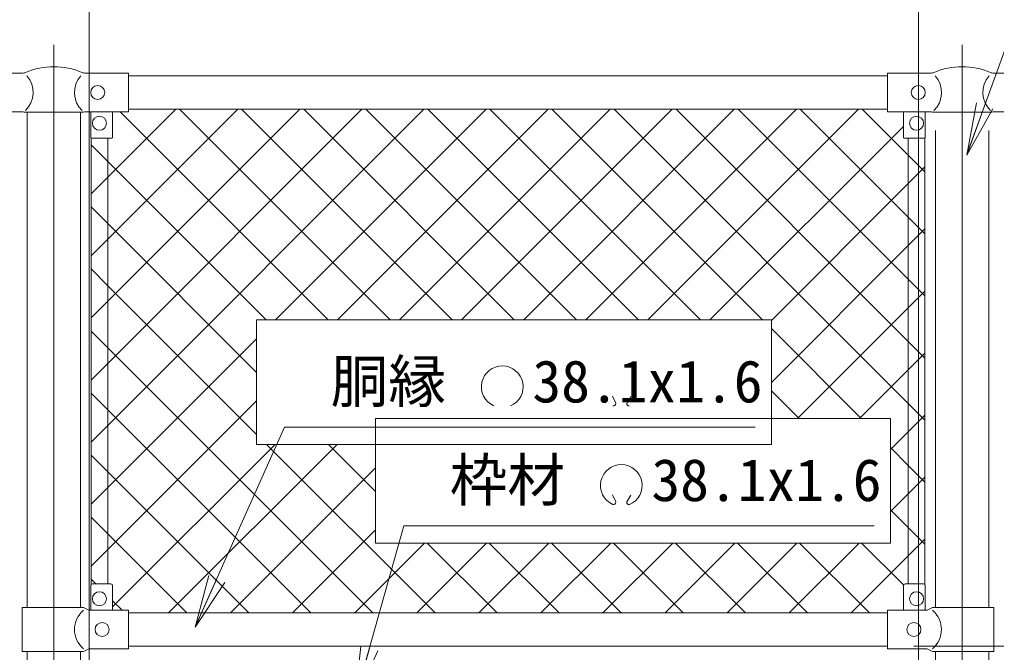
# Model space of a CAD drawing. Units: millimetres, scale not verified. Extents: x -6300 to 6300, y -4455 to 4455.
# Drawn here: x -3572 to -2459, y 687 to 1408 of the extents above; entities that cross this region are included whole.
import ezdxf
from ezdxf.enums import TextEntityAlignment as Align

# ---------------------------------------------------------------- set-up
doc = ezdxf.new("R2010")
doc.units = ezdxf.units.MM
doc.header["$LTSCALE"] = 30
doc.linetypes.add('USER1', pattern=[50.8, 31.75, -6.35, 6.35, -6.35])
for name, color, linetype, lineweight in [('0-0_D-STR-TXT', 7, 'Continuous', 9), ('0-3_D-BMK', 2, 'USER1', 13), ('0-4_D-STR1', 1, 'Continuous', 18), ('0-5_D-STR3', 3, 'Continuous', 13), ('0-9_D-STR-DIM', 7, 'Continuous', 9), ('0-A_0', 7, 'Continuous', 9), ('0-B_D-STR2', 7, 'Continuous', 9), ('0-C_Defpoints', 8, 'Continuous', 18)]:
    doc.layers.add(name, color=color, linetype=linetype, lineweight=lineweight)
doc.styles.add('ＭＳ ゴシック', font='')
doc.styles.get('ＭＳ ゴシック').set_extended_font_data('MS Gothic')

# ---------------------------------------------------------------- blocks, each defined once
blk = doc.blocks.new('_Open')
at = {"layer": '0-A_0'}
blk.add_line((-30, 5), (0, 0), dxfattribs=at)
blk.add_lwpolyline([(-30, -5), (0, 0), (-30, 0)], dxfattribs=at)

msp = doc.modelspace()

# ---------------------------------------------------------------- linework, layer by layer
at = {"layer": '0-0_D-STR-TXT'}
for p, q in [((-2893.02, 970.64), (-2896.85, 978.84)), ((-2880.43, 970.62), (-2875.91, 978.46)), ((-2893.02, 858.22), (-2896.85, 866.43)), ((-2880.43, 858.21), (-2875.91, 866.05))]:
    msp.add_line(p, q, dxfattribs=at)
for points in [[(-1877.42, 1480.93), (-2410.58, 1480.93), (-2492.5, 1255.2)], [(-2734.1, 943.34), (-3270.3, 943.34), (-3371.4, 717.54)], [(-2598.48, 830.93), (-3134.68, 830.93), (-3189.4, 635.33)]]:
    msp.add_lwpolyline(points, dxfattribs=at)
for centre, radius, start, end in [((-3022.35, 989.51), 23.75, 292.92895, 245.65759), ((-2895.48, 970.17), 2.5, 245.55066, 10.6575), ((-2877.98, 970.16), 2.5, 169.34241, 276.63708), ((-2886.73, 877.1), 23.75, 292.92895, 245.65759), ((-2895.48, 857.76), 2.5, 245.55066, 10.6575), ((-2877.98, 857.75), 2.5, 169.34241, 276.63708)]:
    msp.add_arc(centre, radius, start, end, dxfattribs=at)
at = {"layer": '0-3_D-BMK'}
for p, q in [((-3533.31, 1379.08), (-3533.31, -1516.74)), ((-2498.31, 1379.08), (-2498.31, -1516.74))]:
    msp.add_line(p, q, dxfattribs=at)
at = {"layer": '0-4_D-STR1'}
for p, q in [((-3448.31, 1343.84), (-2583.31, 1343.84)), ((-3563.56, 1302.34), (-3563.56, 737.94)), ((-3503.06, 1302.34), (-3503.06, 737.94)), ((-3448.31, 1305.74), (-2583.31, 1305.74)), ((-2528.56, 1281.54), (-2528.56, 737.94)), ((-2468.06, 1281.54), (-2468.06, 737.94)), ((-2583.31, 731.84), (-3448.31, 731.84)), ((-2583.31, 693.84), (-3448.31, 693.84)), ((-3563.56, 687.94), (-3563.56, 537.34)), ((-3503.06, 687.94), (-3503.06, 537.34)), ((-2528.56, 687.94), (-2528.56, 537.34)), ((-2468.06, 687.94), (-2468.06, 537.34))]:
    msp.add_line(p, q, dxfattribs=at)
at = {"layer": '0-5_D-STR3'}
for p, q in [((-3618.31, 1346.84), (-3569.09, 1346.84)), ((-3497.54, 1346.84), (-3448.31, 1346.84)), ((-3448.31, 1302.84), (-3448.31, 1346.84)), ((-2583.31, 1302.84), (-2583.31, 1346.84)), ((-2534.09, 1346.84), (-2583.31, 1346.84)), ((-2413.31, 1346.84), (-2462.54, 1346.84)), ((-3618.31, 1302.84), (-3568.11, 1302.84)), ((-3567.11, 1302.34), (-3568.11, 1302.84)), ((-3567.11, 1302.34), (-3499.51, 1302.34)), ((-3499.51, 1302.34), (-3498.51, 1302.84)), ((-3498.51, 1302.84), (-3448.31, 1302.84)), ((-3491.31, 1302.84), (-3491.31, 1273.84)), ((-3466.31, 1302.84), (-3466.31, 1273.84)), ((-2533.11, 1302.84), (-2583.31, 1302.84)), ((-2565.31, 1302.84), (-2565.31, 1273.84)), ((-2540.31, 1302.84), (-2540.31, 1273.84)), ((-2532.11, 1302.34), (-2533.11, 1302.84)), ((-2464.51, 1302.34), (-2532.11, 1302.34)), ((-2464.51, 1302.34), (-2463.51, 1302.84)), ((-2413.31, 1302.84), (-2463.51, 1302.84)), ((-3490.81, 764.26), (-3490.81, 1272.97)), ((-3490.31, 1272.84), (-3467.31, 1272.84)), ((-3471.81, 764.94), (-3471.81, 1272.84)), ((-2541.31, 1272.84), (-2564.31, 1272.84)), ((-2559.81, 764.94), (-2559.81, 1272.84)), ((-2540.81, 764.26), (-2540.81, 1272.97)), ((-3491.31, 762.94), (-3491.31, 734.94)), ((-3489.31, 764.94), (-3468.31, 764.94)), ((-3466.31, 762.94), (-3466.31, 734.94)), ((-2565.31, 762.94), (-2565.31, 734.94)), ((-2542.31, 764.94), (-2563.31, 764.94)), ((-2540.31, 762.94), (-2540.31, 734.94)), ((-3569.41, 737.94), (-3499.51, 737.94)), ((-3569.41, 737.94), (-3569.41, 687.94)), ((-3493.51, 734.94), (-3499.51, 737.94)), ((-3493.51, 734.94), (-3448.31, 734.94)), ((-3448.31, 690.94), (-3448.31, 734.94)), ((-2538.11, 734.94), (-2583.31, 734.94)), ((-2583.31, 690.94), (-2583.31, 734.94)), ((-2538.11, 734.94), (-2532.11, 737.94)), ((-2462.21, 737.94), (-2532.11, 737.94)), ((-2462.21, 737.94), (-2462.21, 687.94)), ((-3493.51, 690.94), (-3499.51, 687.94)), ((-3493.51, 690.94), (-3448.31, 690.94)), ((-2538.11, 690.94), (-2583.31, 690.94)), ((-2538.11, 690.94), (-2532.11, 687.94)), ((-3569.41, 687.94), (-3499.51, 687.94)), ((-2462.21, 687.94), (-2532.11, 687.94))]:
    msp.add_line(p, q, dxfattribs=at)
for centre in [(-3483.31, 1324.84), (-2548.31, 1324.84), (-3481.31, 1289.84), (-2550.31, 1289.84), (-3481.31, 747.94), (-2550.31, 747.94), (-3478.31, 712.94), (-2553.31, 712.94)]:
    msp.add_circle(centre, 8, dxfattribs=at)
for centre, radius, start, end in [((-3569.09, 1354.84), 8, 270, 296.9114), ((-3533.31, 1271.38), 82.82, 67.15338, 112.84662), ((-3497.54, 1354.84), 8, 243.0886, 270), ((-2534.09, 1354.84), 8, 270, 296.9114), ((-2498.31, 1271.38), 82.82, 67.15338, 112.84662), ((-2462.54, 1354.84), 8, 243.0886, 270), ((-3585.7, 1324.84), 28.8, 314.1684, 41.01552), ((-3480.93, 1324.84), 28.8, 138.98448, 225.8316), ((-2550.7, 1324.84), 28.8, 314.1684, 41.01552), ((-2445.93, 1324.84), 28.8, 138.98448, 225.8316), ((-3490.31, 1273.84), 1, 180, 270), ((-3467.31, 1273.84), 1, 270, 0), ((-2564.31, 1273.84), 1, 180, 270), ((-2541.31, 1273.84), 1, 270, 0), ((-3489.31, 762.94), 2, 90, 180), ((-3468.31, 762.94), 2, 0, 90), ((-2563.31, 762.94), 2, 90, 180), ((-2542.31, 762.94), 2, 0, 90), ((-3480.93, 712.94), 28.8, 130.19176, 229.80824), ((-2550.7, 712.94), 28.8, 310.19176, 49.80824)]:
    msp.add_arc(centre, radius, start, end, dxfattribs=at)
at = {"layer": '0-9_D-STR-DIM'}
for p, q in [((-3493.06, 610.84), (-3493.06, 1623.84)), ((-2548.06, 610.84), (-2548.06, 1623.84)), ((-2553.31, 693.84), (-1818.31, 693.84)), ((-2553.31, 693.84), (-1818.31, 693.84))]:
    msp.add_line(p, q, dxfattribs=at)
at = {"layer": '0-B_D-STR2'}
for p, q in [((-3471.81, 1228.29), (-3394.37, 1305.74)), ((-3471.81, 1157.58), (-3323.66, 1305.74)), ((-3471.81, 1086.87), (-3252.94, 1305.74)), ((-3471.81, 1016.16), (-3182.23, 1305.74)), ((-3471.81, 945.45), (-3111.52, 1305.74)), ((-3220.75, 1065.78), (-3457.81, 1302.84)), ((-3150.04, 1065.78), (-3390, 1305.74)), ((-3079.33, 1065.78), (-3319.29, 1305.74)), ((-3280.77, 1065.78), (-3040.81, 1305.74)), ((-3008.62, 1065.78), (-3248.58, 1305.74)), ((-3210.06, 1065.78), (-2970.1, 1305.74)), ((-2937.91, 1065.78), (-3177.87, 1305.74)), ((-3139.35, 1065.78), (-2899.39, 1305.74)), ((-2867.2, 1065.78), (-3107.16, 1305.74)), ((-3068.64, 1065.78), (-2828.68, 1305.74)), ((-2796.49, 1065.78), (-3036.45, 1305.74)), ((-2997.93, 1065.78), (-2757.97, 1305.74)), ((-2725.78, 1065.78), (-2965.74, 1305.74)), ((-2927.22, 1065.78), (-2687.26, 1305.74)), ((-2559.81, 970.52), (-2895.03, 1305.74)), ((-2856.51, 1065.78), (-2616.55, 1305.74)), ((-2559.81, 1041.23), (-2824.32, 1305.74)), ((-2559.81, 1111.95), (-2753.61, 1305.74)), ((-2559.81, 1182.66), (-2682.9, 1305.74)), ((-2559.81, 1253.37), (-2612.19, 1305.74)), ((-2785.8, 1065.78), (-2565.31, 1286.26)), ((-2540.81, 1234.37), (-2559.81, 1253.37)), ((-2559.81, 1221.05), (-2540.81, 1240.05)), ((-3490.81, 1209.29), (-3471.81, 1228.29)), ((-2715.74, 1065.12), (-2559.81, 1221.05)), ((-2540.81, 1163.66), (-2559.81, 1182.66)), ((-2559.81, 1150.34), (-2540.81, 1169.34)), ((-3490.81, 1138.58), (-3471.81, 1157.58)), ((-2715.74, 994.41), (-2559.81, 1150.34)), ((-2540.81, 1092.95), (-2559.81, 1111.95)), ((-2559.81, 1079.63), (-2540.81, 1098.63)), ((-3490.81, 1067.87), (-3471.81, 1086.87)), ((-2686.08, 953.37), (-2559.81, 1079.63)), ((-3471.81, 1034), (-3490.81, 1053)), ((-2613.37, 953.37), (-2715.74, 1055.74)), ((-3471.81, 874.74), (-3302.27, 1044.28)), ((-2540.81, 1022.23), (-2559.81, 1041.23)), ((-3169.66, 731.84), (-3471.81, 1034)), ((-2559.81, 1008.92), (-2540.81, 1027.92)), ((-3490.81, 997.16), (-3471.81, 1016.16)), ((-2615.37, 953.37), (-2559.81, 1008.92)), ((-3471.81, 963.29), (-3490.81, 982.29)), ((-2684.08, 953.37), (-2715.74, 985.03)), ((-3471.81, 804.03), (-3302.27, 973.57)), ((-2540.81, 951.52), (-2559.81, 970.52)), ((-3240.37, 731.84), (-3471.81, 963.29)), ((-2559.81, 938.21), (-2540.81, 957.21)), ((-3490.81, 926.45), (-3471.81, 945.45)), ((-2580.12, 917.9), (-2559.81, 938.21)), ((-3466.31, 738.82), (-3281.28, 923.85)), ((-3402.58, 731.84), (-3210.57, 923.85)), ((-3098.95, 731.84), (-3290.96, 923.85)), ((-3166.65, 870.25), (-3220.25, 923.85)), ((-2559.81, 899.81), (-2580.12, 920.12)), ((-3471.81, 892.57), (-3490.81, 911.57)), ((-3311.08, 731.84), (-3471.81, 892.57)), ((-3331.87, 731.84), (-3166.65, 897.06)), ((-2540.81, 880.81), (-2559.81, 899.81)), ((-2559.81, 867.5), (-2540.81, 886.5)), ((-3490.81, 855.74), (-3471.81, 874.74)), ((-2580.12, 847.19), (-2559.81, 867.5)), ((-2559.81, 829.1), (-2580.12, 849.41)), ((-3471.81, 821.86), (-3490.81, 840.86)), ((-3261.16, 731.84), (-3166.65, 826.35)), ((-2540.81, 810.1), (-2559.81, 829.1)), ((-3381.79, 731.84), (-3471.81, 821.86)), ((-3490.81, 785.03), (-3471.81, 804.03)), ((-3190.45, 731.84), (-3110.85, 811.44)), ((-3119.74, 731.84), (-3040.14, 811.44)), ((-3028.24, 731.84), (-3107.84, 811.44)), ((-3049.03, 731.84), (-2969.43, 811.44)), ((-2957.52, 731.84), (-3037.13, 811.44)), ((-2978.32, 731.84), (-2898.71, 811.44)), ((-2886.81, 731.84), (-2966.42, 811.44)), ((-2907.61, 731.84), (-2828, 811.44)), ((-2816.1, 731.84), (-2895.71, 811.44)), ((-2836.9, 731.84), (-2757.29, 811.44)), ((-2745.39, 731.84), (-2824.99, 811.44)), ((-2766.18, 731.84), (-2686.58, 811.44)), ((-2674.68, 731.84), (-2754.28, 811.44)), ((-2695.47, 731.84), (-2615.87, 811.44)), ((-2603.97, 731.84), (-2683.57, 811.44)), ((-2565.15, 763.72), (-2612.86, 811.44)), ((-3485.6, 764.94), (-3490.81, 770.15)), ((-3455.6, 734.94), (-3466.31, 745.65))]:
    msp.add_line(p, q, dxfattribs=at)
for points in [[(-3291.46, 1065.78), (-3471.81, 1246.13), (-3490.81, 1265.13)], [(-3302.27, 1005.87), (-3471.81, 1175.42), (-3490.81, 1194.42)], [(-3302.27, 935.16), (-3471.81, 1104.71), (-3490.81, 1123.71)], [(-2624.76, 731.84), (-2559.81, 796.79), (-2540.81, 815.79)]]:
    msp.add_lwpolyline(points, dxfattribs=at)
at = {"layer": '0-C_Defpoints'}
for points in [[(-2715.74, 1065.78), (-3302.27, 1065.78), (-3302.27, 923.85), (-2715.74, 923.85)], [(-2580.12, 953.37), (-3166.65, 953.37), (-3166.65, 811.44), (-2580.12, 811.44)]]:
    msp.add_lwpolyline(points, close=True, dxfattribs=at)

# ---------------------------------------------------------------- block references
at = {"layer": '0-0_D-STR-TXT', "xscale": 2, "yscale": 2}
for p, rotation in [((-2493.19, 1253.32), 250.05227), ((-3372.21, 715.71), 245.88177), ((-3189.94, 633.4), 254.37026)]:
    msp.add_blockref('_Open', p, dxfattribs=dict(at, rotation=rotation))

# ---------------------------------------------------------------- texts
at = {"layer": '0-0_D-STR-TXT', "style": 'ＭＳ ゴシック'}
for s, p in [('胴縁 \u300038.1x1.6', (-3217.86, 957.2)), ('枠材 \u300038.1x1.6', (-3082.23, 844.79))]:
    msp.add_text(s, height=48.17, dxfattribs=at).set_placement(p, align=Align.BOTTOM_LEFT)

doc.saveas('drawing.dxf')
